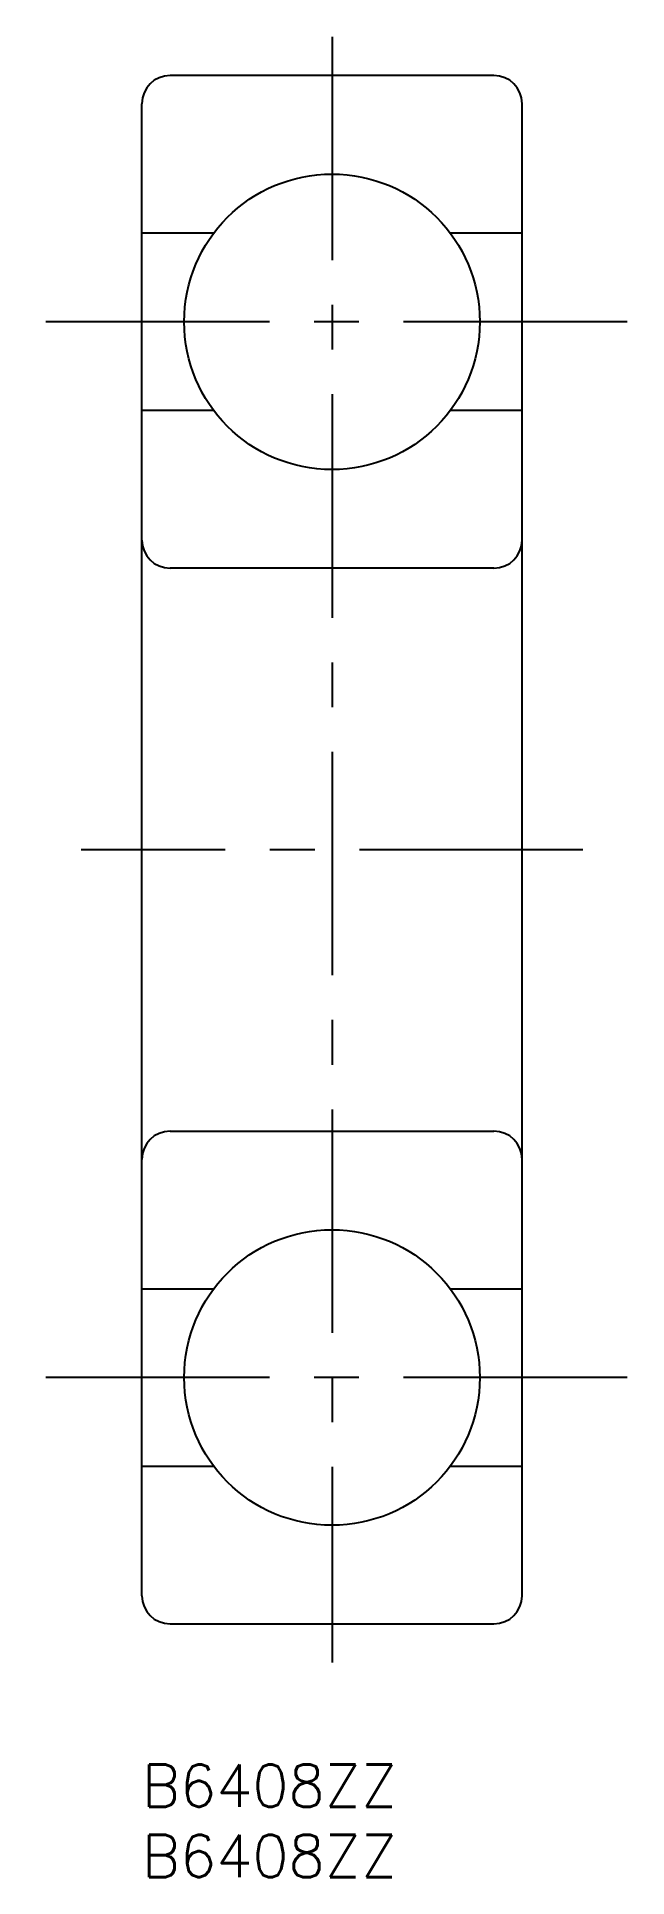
# Model space of a CAD drawing. Extents: x -7 to 34, y -8 to 123.
import ezdxf

# ---------------------------------------------------------------- set-up
doc = ezdxf.new("R2010")
doc.units = 0
doc.header["$LTSCALE"] = 0.5
doc.linetypes.add('CENTER', pattern=[50.8, 31.75, -6.35, 6.35, -6.35])
for name, color, linetype in [('MSM_CENTER', 1, 'CENTER'), ('MSM_CONTINUOUS', 7, 'CONTINUOUS'), ('MSM_PART_NUMBER', 7, 'CONTINUOUS')]:
    doc.layers.add(name, color=color, linetype=linetype)
doc.styles.get("Standard").update_dxf_attribs({"font": 'txt.shx', "height": 3, "bigfont": 'bigfont.shx'})

msp = doc.modelspace()

# ---------------------------------------------------------------- linework, layer by layer
at = {"layer": 'MSM_CENTER'}
for p, q in [((13.5, 122.75), (13.5, 7.25)), ((34.46, 102.5), (-7.46, 102.5)), ((31.32, 65), (-4.32, 65)), ((34.46, 27.5), (-7.46, 27.5))]:
    msp.add_line(p, q, dxfattribs=at)
at = {"layer": 'MSM_CONTINUOUS'}
for p, q in [((25, 120), (2, 120)), ((0, 12), (0, 118)), ((27, 12), (27, 118)), ((5.1, 108.8), (0, 108.8)), ((27, 108.8), (21.9, 108.8)), ((5.1, 96.2), (0, 96.2)), ((27, 96.2), (21.9, 96.2)), ((25, 85), (2, 85)), ((2, 45), (25, 45)), ((0, 33.8), (5.1, 33.8)), ((21.9, 33.8), (27, 33.8)), ((0, 21.2), (5.1, 21.2)), ((21.9, 21.2), (27, 21.2)), ((2, 10), (25, 10))]:
    msp.add_line(p, q, dxfattribs=at)
for centre in [(13.5, 102.5), (13.5, 27.5)]:
    msp.add_circle(centre, 10.5, dxfattribs=at)
for centre, start, end in [((2, 118), 90, 180), ((25, 118), 0, 90), ((2, 87), 180, 270), ((25, 87), 270, 0), ((2, 43), 90, 180), ((25, 43), 0, 90), ((2, 12), 180, 270), ((25, 12), 270, 0)]:
    msp.add_arc(centre, 2, start, end, dxfattribs=at)

# ---------------------------------------------------------------- texts
at = {"layer": 'MSM_PART_NUMBER'}
for p in [(0, -3), (0, -8)]:
    msp.add_text('B6408ZZ', height=3, dxfattribs=at).set_placement(p)

doc.saveas('drawing.dxf')
